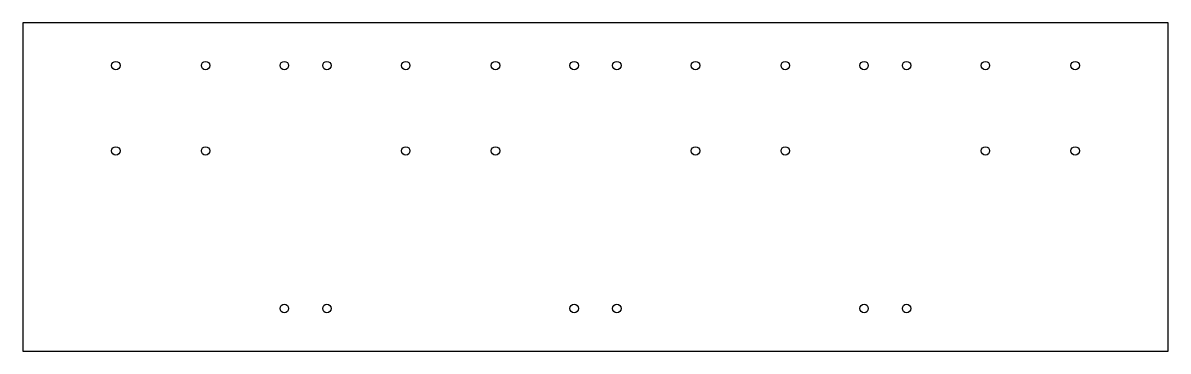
# Model space of a CAD drawing. Header units: millimetres. Extents: x -106 to 297, y -84 to 31.
import ezdxf

# ---------------------------------------------------------------- set-up
doc = ezdxf.new("R2010")
doc.units = ezdxf.units.MM
doc.layers.get('0').update_dxf_attribs({"linetype": 'CONTINUOUS'})

msp = doc.modelspace()

# ---------------------------------------------------------------- linework, layer by layer
msp.add_lwpolyline([(-106.03, 30.93), (-106.03, -84.42), (296.98, -84.42), (296.98, 30.93)], close=True)
for centre in [(-73.32, 15.93), (-41.74, 15.93), (-14.03, 15.93), (0.97, 15.93), (28.68, 15.93), (60.26, 15.93), (87.97, 15.93), (102.97, 15.93), (130.68, 15.93), (162.26, 15.93), (189.97, 15.93), (204.97, 15.93), (232.68, 15.93), (264.26, 15.93), (-73.32, -14.07), (-41.74, -14.07), (28.68, -14.07), (60.26, -14.07), (130.68, -14.07), (162.26, -14.07), (232.68, -14.07), (264.26, -14.07), (-14.03, -69.42), (0.97, -69.42), (87.97, -69.42), (102.97, -69.42), (189.97, -69.42), (204.97, -69.42)]:
    msp.add_circle(centre, 1.5)

doc.saveas('drawing.dxf')
